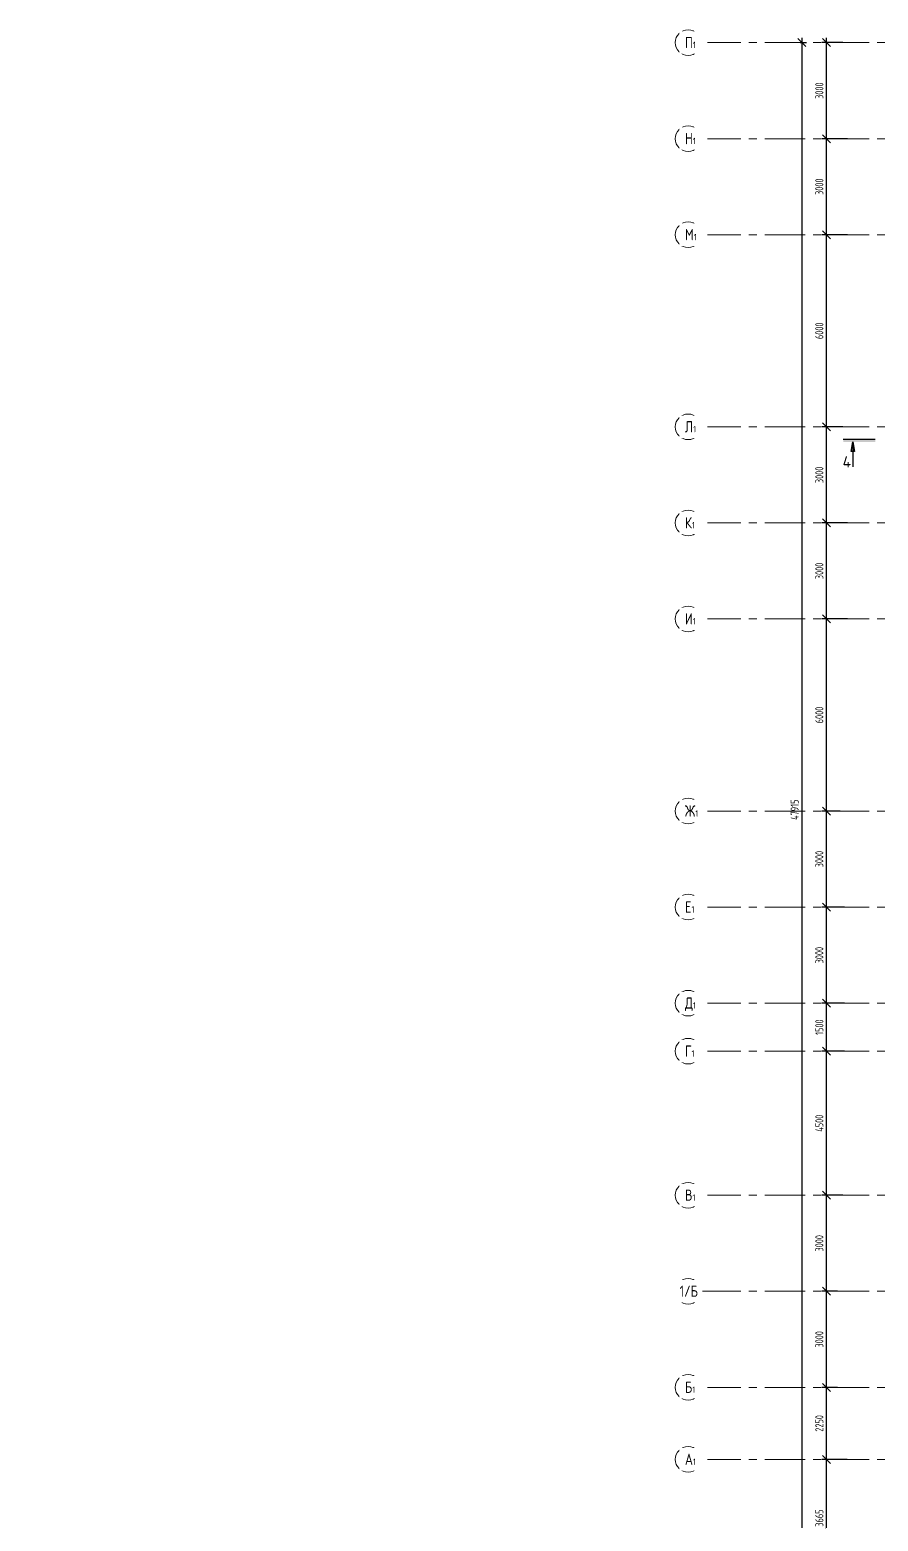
# Model space of a CAD drawing. Header units: millimetres. Extents: x -265044 to 366616, y 0 to 292181.
# Drawn here: x 161496 to 187980, y 84421 to 131001 of the extents above; entities that cross this region are included whole.
import ezdxf
from ezdxf import colors
from ezdxf.entities.mleader import LeaderData, LeaderLine
from ezdxf.math import Vec2, Vec3

# ---------------------------------------------------------------- set-up
doc = ezdxf.new("R2010")
doc.units = ezdxf.units.MM
doc.header["$MEASUREMENT"] = 0
doc.header["$PDMODE"] = 3
doc.header["$PDSIZE"] = -4
doc.linetypes.add('CENTER', pattern=[2, 1.25, -0.25, 0.25, -0.25])
doc.layers.get('0').update_dxf_attribs({"color": 250, "lineweight": 9})
doc.layers.get('Defpoints').update_dxf_attribs({"color": 6})
for name, color, linetype, lineweight in [('АР_Оси', 193, 'Continuous', 9), ('АР_Оси размеры', 164, 'Continuous', 9), ('АР_Отметки', 250, 'Continuous', 15), ('АР_Разрезы', 175, 'Continuous', 9)]:
    doc.layers.add(name, color=color, linetype=linetype, lineweight=lineweight)
doc.layers.add('Тонкая', color=7, linetype='Continuous')
doc.layers.get('Тонкая').off()
doc.styles.add('ISOCPEUR', font='isocpeur.ttf', dxfattribs={"width": 0.7})
doc.styles.add('METRO-STYLE', font='isocpeur.ttf', dxfattribs={"width": 0.9, "oblique": 15})
doc.styles.add('ГОСТ 2.304', font='isocpeur.ttf', dxfattribs={"width": 0.7})
doc.dimstyles.new('СПДС', dxfattribs={"dimscale": 100, "dimtxt": 2.5, "dimasz": 2.5, "dimexe": 1.5, "dimexo": 0, "dimgap": 1, "dimtad": 1, "dimdec": 0, "dimrnd": 1, "dimtxsty": 'ГОСТ 2.304', "dimblk": 'OBLIQUE', "dimcen": 2.5, "dimdle": 1.5, "dimadec": 0, "dimazin": 2, "dimtfac": 0.75, "dimtdec": 0, "dimtmove": 1, "dimatfit": 3, "dimfxl": 1, "dimtolj": 1, "dimarcsym": 1})

# ---------------------------------------------------------------- blocks, each defined once
blk = doc.blocks.new('_Oblique')
at = {"color": 8, "linetype": 'ByBlock', "lineweight": -2}
blk.add_line((-0.5, -0.5), (0.5, 0.5), dxfattribs=at)
blk = doc.blocks.new('*D445')
at = {"layer": 'Defpoints', "color": 0, "lineweight": 13, "ltscale": 100, "transparency": 16777216}
for p in [(186368, 86351), (187017, 86351), (187247, 82686)]:
    blk.add_point(p, dxfattribs=at)
at = {"layer": 'АР_Оси размеры', "color": 8, "lineweight": -2, "ltscale": 100, "transparency": 16777216}
for p, q in [((187017, 86351), (186218, 86351)), ((186368, 82536), (186368, 86501)), ((187247, 82686), (186218, 82686))]:
    blk.add_line(p, q, dxfattribs=at)
at = {"layer": 'АР_Оси размеры', "color": 8, "lineweight": -2, "ltscale": 100, "transparency": 16777216, "xscale": 250, "yscale": 250, "zscale": 250}
for p, rotation in [((186368, 86351), 90), ((186368, 82686), 270)]:
    blk.add_blockref('_Oblique', p, dxfattribs=dict(at, rotation=rotation))
at = {"layer": 'АР_Оси размеры', "color": 8, "ltscale": 100, "transparency": 16777216, "insert": (186143, 84518), "char_height": 250, "attachment_point": 5, "rotation": 90, "style": 'ГОСТ 2.304'}
blk.add_mtext('\\A1;3665', dxfattribs=at)
blk = doc.blocks.new('*D446')
at = {"layer": 'Defpoints', "color": 0, "lineweight": 13, "ltscale": 100, "transparency": 16777216}
for p in [(186368, 88601), (186710, 88601), (187017, 86351)]:
    blk.add_point(p, dxfattribs=at)
at = {"layer": 'АР_Оси размеры', "color": 8, "lineweight": -2, "ltscale": 100, "transparency": 16777216}
for p, q in [((186710, 88601), (186218, 88601)), ((186368, 86201), (186368, 88751)), ((187017, 86351), (186218, 86351))]:
    blk.add_line(p, q, dxfattribs=at)
at = {"layer": 'АР_Оси размеры', "color": 8, "lineweight": -2, "ltscale": 100, "transparency": 16777216, "xscale": 250, "yscale": 250, "zscale": 250}
for p, rotation in [((186368, 88601), 90), ((186368, 86351), 270)]:
    blk.add_blockref('_Oblique', p, dxfattribs=dict(at, rotation=rotation))
at = {"layer": 'АР_Оси размеры', "color": 8, "ltscale": 100, "transparency": 16777216, "insert": (186143, 87476), "char_height": 250, "attachment_point": 5, "rotation": 90, "style": 'ГОСТ 2.304'}
blk.add_mtext('\\A1;2250', dxfattribs=at)
blk = doc.blocks.new('*D447')
at = {"layer": 'Defpoints', "color": 0, "lineweight": 13, "ltscale": 100, "transparency": 16777216}
for p in [(186368, 91601), (186710, 91601), (186710, 88601)]:
    blk.add_point(p, dxfattribs=at)
at = {"layer": 'АР_Оси размеры', "color": 8, "lineweight": -2, "ltscale": 100, "transparency": 16777216}
for p, q in [((186710, 91601), (186218, 91601)), ((186368, 88451), (186368, 91751)), ((186710, 88601), (186218, 88601))]:
    blk.add_line(p, q, dxfattribs=at)
at = {"layer": 'АР_Оси размеры', "color": 8, "lineweight": -2, "ltscale": 100, "transparency": 16777216, "xscale": 250, "yscale": 250, "zscale": 250}
for p, rotation in [((186368, 91601), 90), ((186368, 88601), 270)]:
    blk.add_blockref('_Oblique', p, dxfattribs=dict(at, rotation=rotation))
at = {"layer": 'АР_Оси размеры', "color": 8, "ltscale": 100, "transparency": 16777216, "insert": (186143, 90101), "char_height": 250, "attachment_point": 5, "rotation": 90, "style": 'ГОСТ 2.304'}
blk.add_mtext('\\A1;3000', dxfattribs=at)
blk = doc.blocks.new('*D448')
at = {"layer": 'Defpoints', "color": 0, "lineweight": 13, "ltscale": 100, "transparency": 16777216}
for p in [(186368, 94601), (186877, 94601), (186710, 91601)]:
    blk.add_point(p, dxfattribs=at)
at = {"layer": 'АР_Оси размеры', "color": 8, "lineweight": -2, "ltscale": 100, "transparency": 16777216}
for p, q in [((186877, 94601), (186218, 94601)), ((186368, 91451), (186368, 94751)), ((186710, 91601), (186218, 91601))]:
    blk.add_line(p, q, dxfattribs=at)
at = {"layer": 'АР_Оси размеры', "color": 8, "lineweight": -2, "ltscale": 100, "transparency": 16777216, "xscale": 250, "yscale": 250, "zscale": 250}
for p, rotation in [((186368, 94601), 90), ((186368, 91601), 270)]:
    blk.add_blockref('_Oblique', p, dxfattribs=dict(at, rotation=rotation))
at = {"layer": 'АР_Оси размеры', "color": 8, "ltscale": 100, "transparency": 16777216, "insert": (186143, 93101), "char_height": 250, "attachment_point": 5, "rotation": 90, "style": 'ГОСТ 2.304'}
blk.add_mtext('\\A1;3000', dxfattribs=at)
blk = doc.blocks.new('*D449')
at = {"layer": 'Defpoints', "color": 0, "lineweight": 13, "ltscale": 100, "transparency": 16777216}
for p in [(186368, 99101), (186931, 99101), (186877, 94601)]:
    blk.add_point(p, dxfattribs=at)
at = {"layer": 'АР_Оси размеры', "color": 8, "lineweight": -2, "ltscale": 100, "transparency": 16777216}
for p, q in [((186368, 94451), (186368, 99251)), ((186931, 99101), (186218, 99101)), ((186877, 94601), (186218, 94601))]:
    blk.add_line(p, q, dxfattribs=at)
at = {"layer": 'АР_Оси размеры', "color": 8, "lineweight": -2, "ltscale": 100, "transparency": 16777216, "xscale": 250, "yscale": 250, "zscale": 250}
for p, rotation in [((186368, 99101), 90), ((186368, 94601), 270)]:
    blk.add_blockref('_Oblique', p, dxfattribs=dict(at, rotation=rotation))
at = {"layer": 'АР_Оси размеры', "color": 8, "ltscale": 100, "transparency": 16777216, "insert": (186143, 96851), "char_height": 250, "attachment_point": 5, "rotation": 90, "style": 'ГОСТ 2.304'}
blk.add_mtext('\\A1;4500', dxfattribs=at)
blk = doc.blocks.new('*D450')
at = {"layer": 'Defpoints', "color": 0, "lineweight": 13, "ltscale": 100, "transparency": 16777216}
for p in [(186368, 100601), (186931, 100601), (186931, 99101)]:
    blk.add_point(p, dxfattribs=at)
at = {"layer": 'АР_Оси размеры', "color": 8, "lineweight": -2, "ltscale": 100, "transparency": 16777216}
for p, q in [((186368, 98951), (186368, 100751)), ((186931, 100601), (186218, 100601)), ((186931, 99101), (186218, 99101))]:
    blk.add_line(p, q, dxfattribs=at)
at = {"layer": 'АР_Оси размеры', "color": 8, "lineweight": -2, "ltscale": 100, "transparency": 16777216, "xscale": 250, "yscale": 250, "zscale": 250}
for p, rotation in [((186368, 100601), 90), ((186368, 99101), 270)]:
    blk.add_blockref('_Oblique', p, dxfattribs=dict(at, rotation=rotation))
at = {"layer": 'АР_Оси размеры', "color": 8, "ltscale": 100, "transparency": 16777216, "insert": (186143, 99851), "char_height": 250, "attachment_point": 5, "rotation": 90, "style": 'ГОСТ 2.304'}
blk.add_mtext('\\A1;1500', dxfattribs=at)
blk = doc.blocks.new('*D451')
at = {"layer": 'Defpoints', "color": 0, "lineweight": 13, "ltscale": 100, "transparency": 16777216}
for p in [(186368, 103601), (186791, 103601), (186931, 100601)]:
    blk.add_point(p, dxfattribs=at)
at = {"layer": 'АР_Оси размеры', "color": 8, "lineweight": -2, "ltscale": 100, "transparency": 16777216}
for p, q in [((186791, 103601), (186218, 103601)), ((186368, 100451), (186368, 103751)), ((186931, 100601), (186218, 100601))]:
    blk.add_line(p, q, dxfattribs=at)
at = {"layer": 'АР_Оси размеры', "color": 8, "lineweight": -2, "ltscale": 100, "transparency": 16777216, "xscale": 250, "yscale": 250, "zscale": 250}
for p, rotation in [((186368, 103601), 90), ((186368, 100601), 270)]:
    blk.add_blockref('_Oblique', p, dxfattribs=dict(at, rotation=rotation))
at = {"layer": 'АР_Оси размеры', "color": 8, "ltscale": 100, "transparency": 16777216, "insert": (186143, 102101), "char_height": 250, "attachment_point": 5, "rotation": 90, "style": 'ГОСТ 2.304'}
blk.add_mtext('\\A1;3000', dxfattribs=at)
blk = doc.blocks.new('*D452')
at = {"layer": 'Defpoints', "color": 0, "lineweight": 13, "ltscale": 100, "transparency": 16777216}
for p in [(186368, 106601), (186791, 106601), (186931, 103601)]:
    blk.add_point(p, dxfattribs=at)
at = {"layer": 'АР_Оси размеры', "color": 8, "lineweight": -2, "ltscale": 100, "transparency": 16777216}
for p, q in [((186368, 103451), (186368, 106751)), ((186791, 106601), (186218, 106601)), ((186931, 103601), (186218, 103601))]:
    blk.add_line(p, q, dxfattribs=at)
at = {"layer": 'АР_Оси размеры', "color": 8, "lineweight": -2, "ltscale": 100, "transparency": 16777216, "xscale": 250, "yscale": 250, "zscale": 250}
for p, rotation in [((186368, 106601), 90), ((186368, 103601), 270)]:
    blk.add_blockref('_Oblique', p, dxfattribs=dict(at, rotation=rotation))
at = {"layer": 'АР_Оси размеры', "color": 8, "ltscale": 100, "transparency": 16777216, "insert": (186143, 105101), "char_height": 250, "attachment_point": 5, "rotation": 90, "style": 'ГОСТ 2.304'}
blk.add_mtext('\\A1;3000', dxfattribs=at)
blk = doc.blocks.new('*D453')
at = {"layer": 'Defpoints', "color": 0, "lineweight": 13, "ltscale": 100, "transparency": 16777216}
for p in [(186368, 112601), (187022, 112601), (186791, 106601)]:
    blk.add_point(p, dxfattribs=at)
at = {"layer": 'АР_Оси размеры', "color": 8, "lineweight": -2, "ltscale": 100, "transparency": 16777216}
for p, q in [((186368, 106451), (186368, 112751)), ((187022, 112601), (186218, 112601)), ((186791, 106601), (186218, 106601))]:
    blk.add_line(p, q, dxfattribs=at)
at = {"layer": 'АР_Оси размеры', "color": 8, "lineweight": -2, "ltscale": 100, "transparency": 16777216, "xscale": 250, "yscale": 250, "zscale": 250}
for p, rotation in [((186368, 112601), 90), ((186368, 106601), 270)]:
    blk.add_blockref('_Oblique', p, dxfattribs=dict(at, rotation=rotation))
at = {"layer": 'АР_Оси размеры', "color": 8, "ltscale": 100, "transparency": 16777216, "insert": (186143, 109601), "char_height": 250, "attachment_point": 5, "rotation": 90, "style": 'ГОСТ 2.304'}
blk.add_mtext('\\A1;6000', dxfattribs=at)
blk = doc.blocks.new('*D454')
at = {"layer": 'Defpoints', "color": 0, "lineweight": 13, "ltscale": 100, "transparency": 16777216}
for p in [(186368, 115601), (186879, 115601), (187022, 112601)]:
    blk.add_point(p, dxfattribs=at)
at = {"layer": 'АР_Оси размеры', "color": 8, "lineweight": -2, "ltscale": 100, "transparency": 16777216}
for p, q in [((186879, 115601), (186218, 115601)), ((186368, 112451), (186368, 115751)), ((187022, 112601), (186218, 112601))]:
    blk.add_line(p, q, dxfattribs=at)
at = {"layer": 'АР_Оси размеры', "color": 8, "lineweight": -2, "ltscale": 100, "transparency": 16777216, "xscale": 250, "yscale": 250, "zscale": 250}
for p, rotation in [((186368, 115601), 90), ((186368, 112601), 270)]:
    blk.add_blockref('_Oblique', p, dxfattribs=dict(at, rotation=rotation))
at = {"layer": 'АР_Оси размеры', "color": 8, "ltscale": 100, "transparency": 16777216, "insert": (186143, 114101), "char_height": 250, "attachment_point": 5, "rotation": 90, "style": 'ГОСТ 2.304'}
blk.add_mtext('\\A1;3000', dxfattribs=at)
blk = doc.blocks.new('*D455')
at = {"layer": 'Defpoints', "color": 0, "lineweight": 13, "ltscale": 100, "transparency": 16777216}
for p in [(186368, 118601), (186879, 118601), (187022, 115601)]:
    blk.add_point(p, dxfattribs=at)
at = {"layer": 'АР_Оси размеры', "color": 8, "lineweight": -2, "ltscale": 100, "transparency": 16777216}
for p, q in [((186879, 118601), (186218, 118601)), ((186368, 115451), (186368, 118751)), ((187022, 115601), (186218, 115601))]:
    blk.add_line(p, q, dxfattribs=at)
at = {"layer": 'АР_Оси размеры', "color": 8, "lineweight": -2, "ltscale": 100, "transparency": 16777216, "xscale": 250, "yscale": 250, "zscale": 250}
for p, rotation in [((186368, 118601), 90), ((186368, 115601), 270)]:
    blk.add_blockref('_Oblique', p, dxfattribs=dict(at, rotation=rotation))
at = {"layer": 'АР_Оси размеры', "color": 8, "ltscale": 100, "transparency": 16777216, "insert": (186143, 117101), "char_height": 250, "attachment_point": 5, "rotation": 90, "style": 'ГОСТ 2.304'}
blk.add_mtext('\\A1;3000', dxfattribs=at)
blk = doc.blocks.new('*D456')
at = {"layer": 'Defpoints', "color": 0, "lineweight": 13, "ltscale": 100, "transparency": 16777216}
for p in [(186368, 124601), (187027, 124601), (186879, 118601)]:
    blk.add_point(p, dxfattribs=at)
at = {"layer": 'АР_Оси размеры', "color": 8, "lineweight": -2, "ltscale": 100, "transparency": 16777216}
for p, q in [((187027, 124601), (186218, 124601)), ((186368, 118451), (186368, 124751)), ((186879, 118601), (186218, 118601))]:
    blk.add_line(p, q, dxfattribs=at)
at = {"layer": 'АР_Оси размеры', "color": 8, "lineweight": -2, "ltscale": 100, "transparency": 16777216, "xscale": 250, "yscale": 250, "zscale": 250}
for p, rotation in [((186368, 124601), 90), ((186368, 118601), 270)]:
    blk.add_blockref('_Oblique', p, dxfattribs=dict(at, rotation=rotation))
at = {"layer": 'АР_Оси размеры', "color": 8, "ltscale": 100, "transparency": 16777216, "insert": (186143, 121601), "char_height": 250, "attachment_point": 5, "rotation": 90, "style": 'ГОСТ 2.304'}
blk.add_mtext('\\A1;6000', dxfattribs=at)
blk = doc.blocks.new('*D457')
at = {"layer": 'Defpoints', "color": 0, "lineweight": 13, "ltscale": 100, "transparency": 16777216}
for p in [(186368, 127601), (186879, 127601), (187022, 124601)]:
    blk.add_point(p, dxfattribs=at)
at = {"layer": 'АР_Оси размеры', "color": 8, "lineweight": -2, "ltscale": 100, "transparency": 16777216}
for p, q in [((186368, 124451), (186368, 127751)), ((186879, 127601), (186218, 127601)), ((187022, 124601), (186218, 124601))]:
    blk.add_line(p, q, dxfattribs=at)
at = {"layer": 'АР_Оси размеры', "color": 8, "lineweight": -2, "ltscale": 100, "transparency": 16777216, "xscale": 250, "yscale": 250, "zscale": 250}
for p, rotation in [((186368, 127601), 90), ((186368, 124601), 270)]:
    blk.add_blockref('_Oblique', p, dxfattribs=dict(at, rotation=rotation))
at = {"layer": 'АР_Оси размеры', "color": 8, "ltscale": 100, "transparency": 16777216, "insert": (186143, 126101), "char_height": 250, "attachment_point": 5, "rotation": 90, "style": 'ГОСТ 2.304'}
blk.add_mtext('\\A1;3000', dxfattribs=at)
blk = doc.blocks.new('*D458')
at = {"layer": 'Defpoints', "color": 0, "lineweight": 13, "ltscale": 100, "transparency": 16777216}
for p in [(186368, 130601), (186879, 130601), (187022, 127601)]:
    blk.add_point(p, dxfattribs=at)
at = {"layer": 'АР_Оси размеры', "color": 8, "lineweight": -2, "ltscale": 100, "transparency": 16777216}
for p, q in [((186879, 130601), (186218, 130601)), ((186368, 127451), (186368, 130751)), ((187022, 127601), (186218, 127601))]:
    blk.add_line(p, q, dxfattribs=at)
at = {"layer": 'АР_Оси размеры', "color": 8, "lineweight": -2, "ltscale": 100, "transparency": 16777216, "xscale": 250, "yscale": 250, "zscale": 250}
for p, rotation in [((186368, 130601), 90), ((186368, 127601), 270)]:
    blk.add_blockref('_Oblique', p, dxfattribs=dict(at, rotation=rotation))
at = {"layer": 'АР_Оси размеры', "color": 8, "ltscale": 100, "transparency": 16777216, "insert": (186143, 129101), "char_height": 250, "attachment_point": 5, "rotation": 90, "style": 'ГОСТ 2.304'}
blk.add_mtext('\\A1;3000', dxfattribs=at)
blk = doc.blocks.new('*D459')
at = {"layer": 'Defpoints', "color": 0, "lineweight": 13, "ltscale": 100, "transparency": 16777216}
for p in [(185541, 130601), (185541, 82686), (185597, 82686)]:
    blk.add_point(p, dxfattribs=at)
at = {"layer": 'АР_Оси размеры', "color": 8, "lineweight": -2, "ltscale": 100, "transparency": 16777216}
for p, q in [((185541, 130601), (185747, 130601)), ((185597, 130751), (185597, 82536)), ((185541, 82686), (185747, 82686))]:
    blk.add_line(p, q, dxfattribs=at)
at = {"layer": 'АР_Оси размеры', "color": 8, "lineweight": -2, "ltscale": 100, "transparency": 16777216, "xscale": 250, "yscale": 250, "zscale": 250}
for p, rotation in [((185597, 130601), 90), ((185597, 82686), 270)]:
    blk.add_blockref('_Oblique', p, dxfattribs=dict(at, rotation=rotation))
at = {"layer": 'АР_Оси размеры', "color": 8, "ltscale": 100, "transparency": 16777216, "insert": (185372, 106643), "char_height": 250, "attachment_point": 5, "rotation": 90, "style": 'ГОСТ 2.304'}
blk.add_mtext('\\A1;47915', dxfattribs=at)
blk = doc.blocks.new('A$C60573c2e')
at = {"layer": 'АР_Разрезы', "ltscale": 100}
h = blk.add_hatch(color=8, dxfattribs=at)
h.dxf.hatch_style = 1
h.paths.add_polyline_path([(-689, -12469), (-689, -12399), (-1689, -12399), (-1689, -12469)])
h.paths.add_polyline_path([(-1339, -12769), (-1389, -12469), (-1389, -12769)])
h.paths.add_polyline_path([(-1389, -12769), (-1389, -12469), (-1440, -12769)])
at = {"layer": 'АР_Разрезы', "color": 8, "lineweight": 25, "ltscale": 100}
for p, q in [((-689, -12399, -2792), (-1689, -12399, -2792)), ((-1440, -12769, -2792), (-1389, -12469, -2792)), ((-1389, -12469, -2792), (-1339, -12769, -2792)), ((-1339, -12769, -2792), (-1440, -12769, -2792))]:
    blk.add_line(p, q, dxfattribs=at)
at = {"layer": 'АР_Разрезы', "color": 8, "lineweight": 25, "ltscale": 100, "elevation": -2792}
blk.add_lwpolyline([(-1389, -12469), (-1389, -13252)], dxfattribs=at)
at = {"layer": 'АР_Разрезы', "color": 8, "lineweight": 25, "ltscale": 100, "insert": (-1710, -12919, -2792), "char_height": 350, "width": 583.33, "attachment_point": 1, "style": 'METRO-STYLE'}
blk.add_mtext('{\\Q0;\\W1;4}', dxfattribs=at)
blk = doc.blocks.new('_DotSmall')
at = {"color": 8, "linetype": 'ByBlock', "const_width": 0.5}
blk.add_lwpolyline([(-0.0625, 0, 1), (0.0625, 0, 1)], format="xyb", close=True, dxfattribs=at)

msp = doc.modelspace()

# ---------------------------------------------------------------- linework, layer by layer
at = {"layer": 'АР_Оси', "color": 8, "linetype": 'CENTER', "ltscale": 1000}
for p, q in [((182446.9, 130600.7), (265625.3, 130600.7)), ((182446.9, 127600.7), (265625.3, 127600.7)), ((182446.9, 124600.7), (265625.3, 124600.7)), ((182446.9, 118600.7), (265625.3, 118600.7)), ((182446.9, 115600.7), (265625.3, 115600.7)), ((182446.9, 112600.7), (265625.3, 112600.7)), ((182446.9, 106600.7), (265625.3, 106600.7)), ((182446.9, 103600.7), (265625.3, 103600.7)), ((182446.9, 100600.7), (265625.3, 100600.7)), ((182446.9, 99100.7), (265625.3, 99100.7)), ((182446.9, 94600.7), (265625.3, 94600.7)), ((182446.9, 91600.7), (265625.3, 91600.7)), ((182446.9, 88600.7), (265625.3, 88600.7)), ((182446.9, 86350.7), (265625.3, 86350.7))]:
    msp.add_line(p, q, dxfattribs=at)
at = {"layer": 'АР_Оси', "color": 8, "ltscale": 0.5}
for centre in [(182046.9, 130600.7), (182046.9, 127600.7), (182046.9, 124600.7), (182046.9, 118600.7), (182046.9, 115600.7), (182046.9, 112600.7), (182046.9, 106600.7), (182046.9, 103600.7), (182046.9, 100600.7), (182046.9, 99100.7), (182046.9, 94600.7), (182046.9, 91600.7), (182046.9, 88600.7), (182046.9, 86350.7)]:
    msp.add_circle(centre, 400, dxfattribs=at)

# ---------------------------------------------------------------- block references
at = {"layer": 'Тонкая', "color": 8, "ltscale": 100}
msp.add_blockref('A$C60573c2e', (188580.6, 130600.7), dxfattribs=at)

# ---------------------------------------------------------------- dimensions: what is measured, and where the dimension line sits
at = {"layer": 'АР_Оси размеры', "color": 8, "ltscale": 100}
for base, p1, p2, picture, middle in [((185597.3, 82685.7), (185541.5, 130600.7), (185541.5, 82685.7), '*D459', (185372.3, 106643.2)), ((186367.9, 130600.7), (187022.1, 127600.7), (186879.1, 130600.7), '*D458', (186142.9, 129100.7)), ((186367.9, 127600.7), (187022.1, 124600.7), (186879.1, 127600.7), '*D457', (186142.9, 126100.7)), ((186367.9, 124600.7), (186879.1, 118600.7), (187027.3, 124600.7), '*D456', (186142.9, 121600.7)), ((186367.9, 118600.7), (187022.1, 115600.7), (186879.1, 118600.7), '*D455', (186142.9, 117100.7)), ((186367.9, 115600.7), (187022.1, 112600.7), (186879.1, 115600.7), '*D454', (186142.9, 114100.7)), ((186367.9, 112600.7), (186791.4, 106600.7), (187022.1, 112600.7), '*D453', (186142.9, 109600.7)), ((186367.9, 106600.7), (186930.8, 103600.7), (186791.4, 106600.7), '*D452', (186142.9, 105100.7)), ((186367.9, 103600.7), (186930.8, 100600.7), (186791.4, 103600.7), '*D451', (186142.9, 102100.7)), ((186367.9, 100600.7), (186930.8, 99100.7), (186930.8, 100600.7), '*D450', (186142.9, 99850.7)), ((186367.9, 99100.7), (186876.8, 94600.7), (186930.8, 99100.7), '*D449', (186142.9, 96850.7)), ((186367.9, 94600.7), (186709.8, 91600.7), (186876.8, 94600.7), '*D448', (186142.9, 93100.7)), ((186367.9, 91600.7), (186709.8, 88600.7), (186709.8, 91600.7), '*D447', (186142.9, 90100.7)), ((186367.9, 88600.7), (187016.7, 86350.7), (186709.8, 88600.7), '*D446', (186142.9, 87475.7)), ((186367.9, 86350.7), (187246.6, 82685.7), (187016.7, 86350.7), '*D445', (186142.9, 84518.2))]:
    dim = msp.add_linear_dim(base=base, p1=p1, p2=p2, angle=90, dimstyle='СПДС', override={"dimclrd": 8, "dimclre": 8, "dimclrt": 8}, dxfattribs=at)
    dim.commit()
    dim.dimension.update_dxf_attribs({"geometry": picture, "text_midpoint": middle})

# ---------------------------------------------------------------- next in the draw order: texts
at = {"layer": 'АР_Оси', "color": 8, "char_height": 350, "width": 528.82, "attachment_point": 1, "line_spacing_factor": 1.149209, "style": 'ГОСТ 2.304', "bg_fill": 2}
for s, insert in [('{\\W0.8;П\\H0.57143x;1}', (181947, 130778.5)), ('{\\W0.8;Н\\H0.57143x;1}', (181947, 127778.5)), ('{\\W0.8;М\\H0.57143x;1}', (181947, 124778.5)), ('{\\W0.8;Л\\H0.57143x;1}', (181947, 118778.5)), ('{\\W0.8;К\\H0.57143x;1}', (181947, 115778.5)), ('{\\W0.8;И\\H0.57143x;1}', (181947, 112778.5)), ('{\\W0.8;Ж\\H0.57143x;1}', (181947, 106778.5)), ('{\\W0.8;Е\\H0.57143x;1}', (181947, 103778.5)), ('{\\W0.8;Д\\H0.57143x;1}', (181947, 100778.5)), ('{\\W0.8;Г\\H0.57143x;1}', (181947, 99278.5)), ('{\\W0.8;В\\H0.57143x;1}', (181947, 94778.5)), ('{\\W0.8;1/Б}', (181782.1, 91778.5)), ('{\\W0.8;Б\\H0.57143x;1}', (181947, 88778.5)), ('{\\W0.8;А\\H0.57143x;1}', (181947, 86528.5))]:
    msp.add_mtext(s, dxfattribs=dict(at, insert=insert))

# ---------------------------------------------------------------- next in the draw order: leaders
at = {"layer": 'АР_Отметки', "color": 8}
ml = msp.add_multileader_mtext('Standard', dxfattribs=at)
ml.set_content('Л.4', color=8, style='ISOCPEUR')
ml.set_leader_properties(color=8, linetype='Continuous', lineweight=-1)
ml.set_arrow_properties(name='DOTSMALL')
ml.build(insert=Vec2(0, 0))
ml.multileader.update_dxf_attribs({"has_text_frame": 1, "text_left_attachment_type": 4, "text_right_attachment_type": 4, "dogleg_length": 100, "arrow_head_size": 180})
ctx = ml.context
ctx.base_point, ctx.char_height, ctx.arrow_head_size, ctx.landing_gap_size, ctx.plane_origin = Vec3(219850.4, 129601.6), 250, 180, 50, Vec3(247234.1, 117978.5)
ctx.left_attachment, ctx.right_attachment = 4, 4
notes = []
notes.append((ctx, [(0, (0, 0, 0), (0, 0), (1, 0), 1, [])]))
ctx.mtext.insert, ctx.mtext.width, ctx.mtext.line_spacing_style, ctx.mtext.flow_direction = Vec3(219900.4, 129934.9), 852.697, 2, 5
ml = msp.add_multileader_mtext('Standard', dxfattribs=at)
ml.set_content('+11,550', color=8, style='ISOCPEUR')
ml.set_leader_properties(color=8, linetype='Continuous', lineweight=-1)
ml.set_arrow_properties(name='DOTSMALL')
ml.build(insert=Vec2(0, 0))
ml.multileader.update_dxf_attribs({"has_text_frame": 1, "text_left_attachment_type": 4, "text_right_attachment_type": 4, "dogleg_length": 100, "arrow_head_size": 180})
ctx = ml.context
ctx.base_point, ctx.char_height, ctx.arrow_head_size, ctx.landing_gap_size, ctx.plane_origin = Vec3(219245.9, 128951.2), 250, 180, 50, Vec3(217084.7, 128360)
ctx.left_attachment, ctx.right_attachment = 4, 4
notes.append((ctx, [(0, (0, 0, 0), (0, 0), (1, 0), 1, [])]))
ctx.mtext.insert, ctx.mtext.width, ctx.mtext.line_spacing_style, ctx.mtext.flow_direction = Vec3(219295.9, 129284.5), 852.697, 2, 5
ml = msp.add_multileader_mtext('Standard', dxfattribs=at)
ml.set_content('+11,550', color=8, style='ISOCPEUR')
ml.set_leader_properties(color=8, linetype='Continuous', lineweight=-1)
ml.set_arrow_properties(name='DOTSMALL')
ml.build(insert=Vec2(0, 0))
ml.multileader.update_dxf_attribs({"has_text_frame": 1, "text_left_attachment_type": 4, "text_right_attachment_type": 4, "dogleg_length": 100, "arrow_head_size": 180})
ctx = ml.context
ctx.base_point, ctx.char_height, ctx.arrow_head_size, ctx.landing_gap_size, ctx.plane_origin = Vec3(219245.9, 128951.2), 250, 180, 50, Vec3(217084.7, 128360)
ctx.left_attachment, ctx.right_attachment = 4, 4
notes.append((ctx, [(0, (0, 0, 0), (0, 0), (1, 0), 1, [])]))
ctx.mtext.insert, ctx.mtext.width, ctx.mtext.line_spacing_style, ctx.mtext.flow_direction = Vec3(219295.9, 129284.5), 852.697, 2, 5
ml = msp.add_multileader_mtext('Standard', dxfattribs=at)
ml.set_content('+13,200', color=8, style='ISOCPEUR')
ml.set_leader_properties(color=8, linetype='Continuous', lineweight=-1)
ml.set_arrow_properties(name='DOTSMALL')
ml.build(insert=Vec2(0, 0))
ml.multileader.update_dxf_attribs({"has_text_frame": 1, "text_left_attachment_type": 4, "text_right_attachment_type": 4, "dogleg_length": 100, "arrow_head_size": 180})
ctx = ml.context
ctx.base_point, ctx.char_height, ctx.arrow_head_size, ctx.landing_gap_size, ctx.plane_origin = Vec3(224401.7, 128884.7), 250, 180, 50, Vec3(222084.7, 129105)
ctx.left_attachment, ctx.right_attachment = 4, 4
notes.append((ctx, [(0, (0, 0, 0), (0, 0), (1, 0), 1, [])]))
ctx.mtext.insert, ctx.mtext.width, ctx.mtext.line_spacing_style, ctx.mtext.flow_direction = Vec3(224451.7, 129218.1), 852.697, 2, 5
ml = msp.add_multileader_mtext('Standard', dxfattribs=at)
ml.set_content('+13,340', color=8, style='ISOCPEUR')
ml.set_leader_properties(color=8, linetype='Continuous', lineweight=-1)
ml.set_arrow_properties(name='DOTSMALL')
ml.build(insert=Vec2(0, 0))
ml.multileader.update_dxf_attribs({"has_text_frame": 1, "text_left_attachment_type": 4, "text_right_attachment_type": 4, "dogleg_length": 100, "arrow_head_size": 180})
ctx = ml.context
ctx.base_point, ctx.char_height, ctx.arrow_head_size, ctx.landing_gap_size, ctx.plane_origin = Vec3(224285.9, 127292.9), 250, 180, 50, Vec3(222767.1, 127587.8)
ctx.left_attachment, ctx.right_attachment = 4, 4
notes.append((ctx, [(0, (0, 0, 0), (0, 0), (1, 0), 1, [])]))
ctx.mtext.insert, ctx.mtext.width, ctx.mtext.line_spacing_style, ctx.mtext.flow_direction = Vec3(224335.9, 127626.3), 852.697, 2, 5
ml = msp.add_multileader_mtext('Standard', dxfattribs=at)
ml.set_content('+13,340', color=8, style='ISOCPEUR')
ml.set_leader_properties(color=8, linetype='Continuous', lineweight=-1)
ml.set_arrow_properties(name='DOTSMALL')
ml.build(insert=Vec2(0, 0))
ml.multileader.update_dxf_attribs({"has_text_frame": 1, "text_left_attachment_type": 4, "text_right_attachment_type": 4, "dogleg_length": 100, "arrow_head_size": 180})
ctx = ml.context
ctx.base_point, ctx.char_height, ctx.arrow_head_size, ctx.landing_gap_size, ctx.plane_origin = Vec3(213645.6, 97464), 250, 180, 50, Vec3(213564.2, 95753.3)
ctx.left_attachment, ctx.right_attachment = 4, 4
notes.append((ctx, [(0, (0, 0, 0), (0, 0), (1, 0), 1, [])]))
ctx.mtext.insert, ctx.mtext.width, ctx.mtext.defined_height, ctx.mtext.line_spacing_style, ctx.mtext.flow_direction = Vec3(213695.6, 97797.3), 696.035, 776.5, 2, 5
for ctx, leaders in notes:
    for number, flags, end, landing, length, lines in leaders:
        leader = LeaderData()
        leader.index, (leader.has_last_leader_line, leader.has_dogleg_vector, leader.attachment_direction) = number, flags
        leader.last_leader_point, leader.dogleg_vector, leader.dogleg_length = Vec3(end), Vec3(landing), length
        for number, points, colour, breaks in lines:
            line = LeaderLine()
            line.index, line.vertices, line.color, line.breaks = number, Vec3.list(points), colors.encode_raw_color(colour), breaks
            leader.lines.append(line)
        ctx.leaders.append(leader)

doc.saveas('drawing.dxf')
